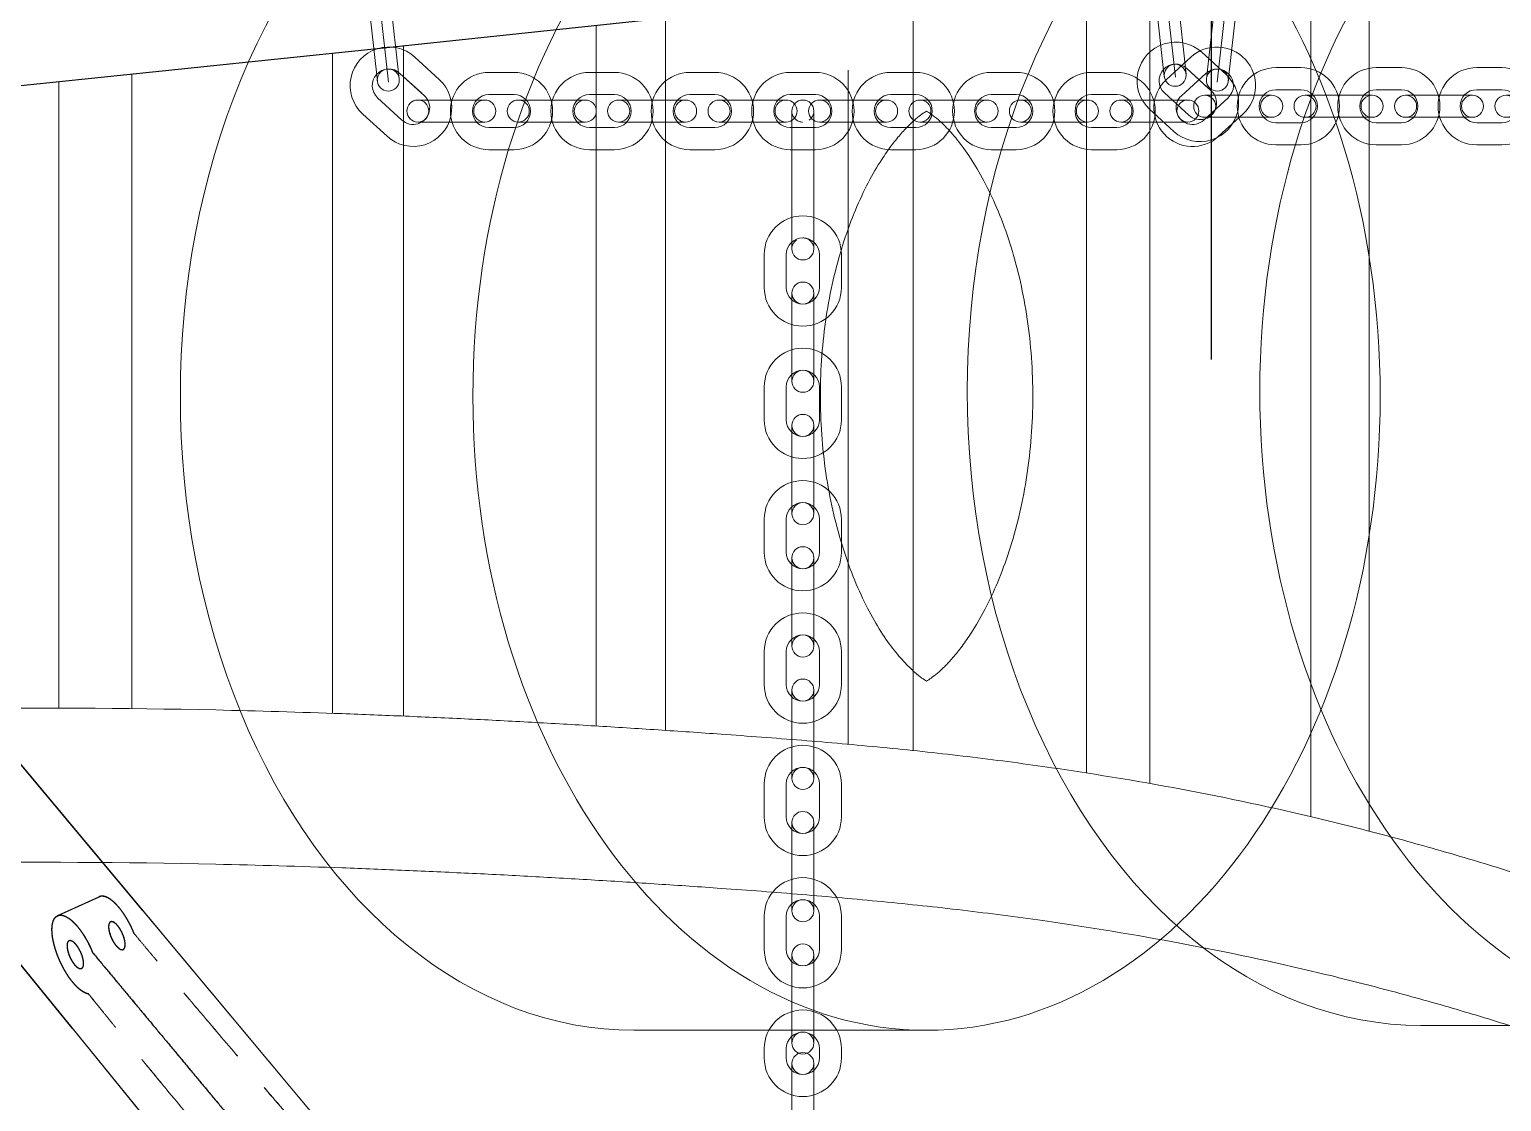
# Model space of a CAD drawing. Extents: x 766778 to 845620, y 133762 to 209800.
# Drawn here: x 801362 to 802697, y 192865 to 193838 of the extents above; entities that cross this region are included whole.
import ezdxf

# ---------------------------------------------------------------- set-up
doc = ezdxf.new("R2010")
doc.units = 0
doc.header["$MEASUREMENT"] = 0
for name, pattern in [('ACAD_ISO03W100', [30, 12, -18]), ('DASHDOT', [25.4, 12.7, -6.35, 0, -6.35]), ('DASHED', [0.75, 0.5, -0.25]), ('DASHED2', [9.525, 6.35, -3.175])]:
    doc.linetypes.add(name, pattern=pattern)
doc.layers.get('0').update_dxf_attribs({"color": 1, "linetype": 'CONTINUOUS'})
doc.layers.add('5_16.79@3.35', color=7, linetype='CONTINUOUS', true_color=0x000000)
doc.layers.add('GA', color=7, linetype='CONTINUOUS')
doc.layers.add('Hidden', color=253, linetype='DASHED')

# ---------------------------------------------------------------- blocks, each defined once
blk = doc.blocks.new('HAWSEPIPE AND ANCHOR')
at = {"color": 7, "linetype": 'DASHDOT', "lineweight": 9, "ltscale": 150}
blk.add_line((-140.8, 221.4, -449.9), (-482.9, 1530.1), dxfattribs=at)
at = {"layer": 'Hidden', "color": 7, "linetype": 'DASHDOT', "lineweight": 9, "ltscale": 150}
blk.add_line((-31, 294.6, -449.9), (-375.1, 1544.4), dxfattribs=at)
at = {"layer": 'Hidden', "color": 7, "lineweight": 9, "ltscale": 150}
blk.add_line((-262.2, 900.7, -449.9), (-221, 900.8, -449.9), dxfattribs=at)
for points, weights, knots in [([(-266.4, 824.6, -449.9), (-275.9, 831, -449.9), (-277.5, 855.6, -449.9), (-279.1, 880.2, -449.9), (-271, 894.1, -449.9), (-262.9, 908.1, -449.9), (-254.6, 895, -449.9), (-246.3, 882, -449.9), (-247.5, 857.3, -449.9)], [1, 0.841069891973, 1, 0.841069891973, 1, 0.841069891973, 1, 0.841069891973, 1], [-354.353713, -354.353713, -354.353713, -265.765285, -265.765285, -177.176857, -177.176857, -88.588428, -88.588428, 0, 0, 0]), ([(-266.4, 824.6, -449.9), (-275.9, 831, -449.9), (-277.5, 855.6, -449.9), (-279.1, 880.2, -449.9), (-271, 894.1, -449.9), (-262.9, 908.1, -449.9), (-254.6, 895, -449.9), (-246.3, 882, -449.9), (-247.5, 857.3, -449.9)], [1, 0.841069891973, 1, 0.841069891973, 1, 0.841069891973, 1, 0.841069891973, 1], [-354.353713, -354.353713, -354.353713, -265.765285, -265.765285, -177.176857, -177.176857, -88.588428, -88.588428, 0, 0, 0]), ([(-206.1, 857.3, -449.9), (-204.9, 882, -449.9), (-213.2, 895, -449.9), (-217, 901, -449.9), (-221.4, 900.7, -449.9)], [1, 0.841069891973, 1, 0.920620022119, 0.92053503707], [-354.353713, -354.353713, -354.353713, -265.765285, -265.765285, -221.518493, -221.518493, -221.518493]), ([(-258.1, 869.7, -449.9), (-255.1, 858.3, -449.9), (-259.5, 850.6, -449.9), (-264, 842.9, -449.9), (-267, 854.3, -449.9), (-270, 865.7, -449.9), (-265.5, 873.4, -449.9), (-261.1, 881.1, -449.9), (-258.1, 869.7, -449.9)], [1, 0.707106781187, 1, 0.707106781187, 1, 0.707106781187, 1, 0.707106781187, 1], [-172.787596, -172.787596, -172.787596, -129.590697, -129.590697, -86.393798, -86.393798, -43.196899, -43.196899, 0, 0, 0]), ([(-258.1, 869.7, -449.9), (-255.1, 858.3, -449.9), (-259.5, 850.6, -449.9), (-264, 842.9, -449.9), (-267, 854.3, -449.9), (-270, 865.7, -449.9), (-265.5, 873.4, -449.9), (-261.1, 881.1, -449.9), (-258.1, 869.7, -449.9)], [1, 0.707106781187, 1, 0.707106781187, 1, 0.707106781187, 1, 0.707106781187, 1], [-172.787596, -172.787596, -172.787596, -129.590697, -129.590697, -86.393798, -86.393798, -43.196899, -43.196899, 0, 0, 0]), ([(-216.7, 869.7, -449.9), (-213.6, 858.3, -449.9), (-218.1, 850.6, -449.9), (-222.6, 842.9, -449.9), (-225.6, 854.3, -449.9), (-228.6, 865.7, -449.9), (-224.1, 873.4, -449.9), (-219.7, 881.1, -449.9), (-216.7, 869.7, -449.9)], [1, 0.707106781187, 1, 0.707106781187, 1, 0.707106781187, 1, 0.707106781187, 1], [-172.787596, -172.787596, -172.787596, -129.590697, -129.590697, -86.393798, -86.393798, -43.196899, -43.196899, 0, 0, 0]), ([(-216.7, 869.7, -449.9), (-213.6, 858.3, -449.9), (-218.1, 850.6, -449.9), (-222.6, 842.9, -449.9), (-225.6, 854.3, -449.9), (-228.6, 865.7, -449.9), (-224.1, 873.4, -449.9), (-219.7, 881.1, -449.9), (-216.7, 869.7, -449.9)], [1, 0.707106781187, 1, 0.707106781187, 1, 0.707106781187, 1, 0.707106781187, 1], [-172.787596, -172.787596, -172.787596, -129.590697, -129.590697, -86.393798, -86.393798, -43.196899, -43.196899, 0, 0, 0])]:
    blk.add_rational_spline(points, weights, degree=2, knots=knots, dxfattribs=at)
for points in [[(-247.5, 857.3, -449.9), (-202.2, 691.4, -449.9), (-157, 525.5, -449.9)], [(-41.8, 285.2), (-161.9, 695.2, -449.9), (-206.1, 857.3, -449.9)], [(-106.2, 244.8), (-224.3, 659.1, -449.9), (-266.4, 824.6, -449.9)]]:
    blk.add_open_spline(points, degree=2, dxfattribs=at)
blk = doc.blocks.new('A$C494214AC')
at = {"color": 253, "lineweight": 5, "ltscale": 25}
for p, q in [((-487.8, 284.6), (-551.3, 849.9)), ((263.4, 284.6), (326.9, 849.9))]:
    blk.add_line(p, q, dxfattribs=at)
at = {"color": 253, "linetype": 'Continuous', "lineweight": 5}
for p, q in [((-498, 285.4), (-506.9, 364.9)), ((-478.1, 287.6), (-487, 367.1)), ((253.7, 287.6), (262.6, 367.1)), ((273.6, 285.4), (282.5, 364.9)), ((-400.6, 268.4), (-461.3, 268.4)), ((-370.3, 268.4), (-309.5, 268.4)), ((-279.2, 268.4), (-218.5, 268.4)), ((-188.1, 268.4), (-127.4, 268.4)), ((-97, 268.4), (-36.3, 268.4)), ((-6, 268.4), (54.8, 268.4)), ((85.1, 268.4), (145.8, 268.4)), ((176.2, 268.4), (236.9, 268.4)), ((-400.6, 248.4), (-461.3, 248.4)), ((-370.3, 248.4), (-309.5, 248.4)), ((-279.2, 248.4), (-218.5, 248.4)), ((-188.1, 248.4), (-127.4, 248.4)), ((-97, 248.4), (-36.3, 248.4)), ((-6, 248.4), (54.8, 248.4)), ((85.1, 248.4), (145.8, 248.4)), ((176.2, 248.4), (236.9, 248.4)), ((-122.2, 13.4), (-122.2, 93.4)), ((-102.2, 13.4), (-102.2, 93.4)), ((-122.2, -106.6), (-122.2, -26.6)), ((-102.2, -106.6), (-102.2, -26.6)), ((-122.2, -226.6), (-122.2, -146.6)), ((-102.2, -226.6), (-102.2, -146.6)), ((-122.2, -346.6), (-122.2, -266.6)), ((-102.2, -346.6), (-102.2, -266.6)), ((-122.2, -466.6), (-122.2, -386.6)), ((-102.2, -466.6), (-102.2, -386.6)), ((-122.2, -586.6), (-122.2, -506.6)), ((-102.2, -586.6), (-102.2, -506.6)), ((-147.2, -600.1), (-147.2, -591.6)), ((-127.2, -600.1), (-127.2, -591.6)), ((-97.2, -591.6), (-97.2, -600.1)), ((-77.2, -591.6), (-77.2, -600.1)), ((-122.2, -674.5), (-122.2, -605.1)), ((-102.2, -674.5), (-102.2, -605.1))]:
    blk.add_line(p, q, dxfattribs=at)
at = {"color": 253, "linetype": 'Continuous', "lineweight": 5, "ltscale": 3}
blk.add_line((-457.8, 274.5), (-477.5, 292.6), dxfattribs=at)
at = {"color": 253, "lineweight": 9, "ltscale": 25}
blk.add_line((-265.3, -575), (0, -575), dxfattribs=at)
at = {"color": 253, "linetype": 'Continuous', "lineweight": 5}
for points in [[(-489.2, 235.5, 1), (-441.9, 287.1), (-464, 307.3, 1), (-511.3, 255.7)], [(264.8, 235.5, -1), (217.5, 287.1), (239.6, 307.3, -1), (286.9, 255.7)], [(-497.8, 270.5), (-475.7, 250.2, 1), (-455.4, 272.3), (-477.5, 292.6, 1)], [(273.4, 270.5), (251.3, 250.2, -1), (231, 272.3), (253.1, 292.6, -1)], [(-396.8, 223.4, -1), (-396.8, 293.4), (-374.1, 293.4, -1), (-374.1, 223.4)], [(-283, 223.4, 1), (-283, 293.4), (-305.7, 293.4, 1), (-305.7, 223.4)], [(-214.7, 223.4, -1), (-214.7, 293.4), (-191.9, 293.4, -1), (-191.9, 223.4)], [(-100.8, 223.4, 1), (-100.8, 293.4), (-123.6, 293.4, 1), (-123.6, 223.4)], [(-32.5, 223.4, -1), (-32.5, 293.4), (-9.8, 293.4, -1), (-9.8, 223.4)], [(81.3, 223.4, 1), (81.3, 293.4), (58.6, 293.4, 1), (58.6, 223.4)], [(149.6, 223.4, -1), (149.6, 293.4), (172.4, 293.4, -1), (172.4, 223.4)], [(-396.8, 243.4, -1), (-396.8, 273.4), (-374.1, 273.4, -1), (-374.1, 243.4)], [(-283, 243.4, 1), (-283, 273.4), (-305.7, 273.4, 1), (-305.7, 243.4)], [(-214.7, 243.4, -1), (-214.7, 273.4), (-191.9, 273.4, -1), (-191.9, 243.4)], [(-100.8, 243.4, 1), (-100.8, 273.4), (-123.6, 273.4, 1), (-123.6, 243.4)], [(-32.5, 243.4, -1), (-32.5, 273.4), (-9.8, 273.4, -1), (-9.8, 243.4)], [(81.3, 243.4, 1), (81.3, 273.4), (58.6, 273.4, 1), (58.6, 243.4)], [(149.6, 243.4, -1), (149.6, 273.4), (172.4, 273.4, -1), (172.4, 243.4)], [(-147.2, 128.4, -1), (-77.2, 128.4), (-77.2, 98.4, -1), (-147.2, 98.4)], [(-127.2, 98.4), (-127.2, 128.4, -1), (-97.2, 128.4), (-97.2, 98.4, -1)], [(-147.2, 8.4, -1), (-77.2, 8.4), (-77.2, -21.6, -1), (-147.2, -21.6)], [(-127.2, -21.6), (-127.2, 8.4, -1), (-97.2, 8.4), (-97.2, -21.6, -1)], [(-147.2, -111.6, -1), (-77.2, -111.6), (-77.2, -141.6, -1), (-147.2, -141.6)], [(-127.2, -141.6), (-127.2, -111.6, -1), (-97.2, -111.6), (-97.2, -141.6, -1)], [(-147.2, -231.6, -1), (-77.2, -231.6), (-77.2, -261.6, -1), (-147.2, -261.6)], [(-127.2, -261.6), (-127.2, -231.6, -1), (-97.2, -231.6), (-97.2, -261.6, -1)], [(-147.2, -351.6, -1), (-77.2, -351.6), (-77.2, -381.6, -1), (-147.2, -381.6)], [(-127.2, -381.6), (-127.2, -351.6, -1), (-97.2, -351.6), (-97.2, -381.6, -1)], [(-147.2, -471.6, -1), (-77.2, -471.6), (-77.2, -501.6, -1), (-147.2, -501.6)], [(-127.2, -501.6), (-127.2, -471.6, -1), (-97.2, -471.6), (-97.2, -501.6, -1)]]:
    blk.add_lwpolyline(points, format="xyb", close=True, dxfattribs=at)
at = {"color": 253, "lineweight": 5}
blk.add_lwpolyline([(-122.2, 258.4, -1), (-102.2, 258.4), (-102.2, 133.4, -1), (-122.2, 133.4)], format="xyb", close=True, dxfattribs=at)
at = {"color": 253, "linetype": 'Continuous', "lineweight": 5}
for centre in [(-488.1, 286.5), (263.7, 286.5), (-461.3, 258.4), (-461.3, 258.4), (-400.6, 258.4), (-370.3, 258.4), (-309.5, 258.4), (-279.2, 258.4), (-218.5, 258.4), (-188.1, 258.4), (-127.4, 258.4), (-97, 258.4), (-36.3, 258.4), (-6, 258.4), (54.8, 258.4), (85.1, 258.4), (145.8, 258.4), (176.2, 258.4), (236.9, 258.4), (236.9, 258.4), (-112.2, 93.4), (-112.2, 13.4), (-112.2, -26.6), (-112.2, -106.6), (-112.2, -146.6), (-112.2, -226.6), (-112.2, -266.6), (-112.2, -346.6), (-112.2, -386.6), (-112.2, -466.6), (-112.2, -506.6), (-112.2, -586.6), (-112.2, -605.1)]:
    blk.add_circle(centre, 10, dxfattribs=at)
at = {"color": 253, "linetype": 'DASHED2', "lineweight": 5, "ltscale": 2}
for centre, start, end in [((-112.2, 258.4), 195.1258, 344.6223), ((-112.2, 133.4), 15.3777, 164.8742)]:
    blk.add_arc(centre, 10, start, end, dxfattribs=at)
at = {"color": 253, "linetype": 'Continuous', "lineweight": 5}
for centre, radius, start, end in [((-112.2, -591.6), 35, 0, 180), ((-112.2, -591.6), 15, 0, 180), ((-112.2, -600.1), 35, 180, 0), ((-112.2, -600.1), 15, 180, 0)]:
    blk.add_arc(centre, radius, start, end, dxfattribs=at)
at = {"color": 253, "lineweight": 9, "ltscale": 25}
blk.add_ellipse((-265.3, 0), major_axis=(0, 575), ratio=0.715348, start_param=0, end_param=3.141593, dxfattribs=at)
blk.add_ellipse((0, 0), major_axis=(0, 575), ratio=0.715348, dxfattribs=at)
for points, knots in [([(0, 258.4), (-1.2, 257.7), (-2.6, 256.8), (-5.8, 254.4), (-7.7, 253), (-11.8, 249.5), (-14, 247.5), (-18.8, 242.7), (-21.3, 240), (-26.6, 233.9), (-29.4, 230.5), (-35, 223), (-37.8, 218.8), (-44.8, 208.1), (-48.9, 201.1), (-56.9, 185.8), (-60.8, 177.5), (-68.2, 159.8), (-71.7, 150.3), (-78.1, 130.5), (-81.1, 120.1), (-86.3, 98.6), (-88.5, 87.4), (-92.1, 64.6), (-93.6, 53), (-95.6, 29.4), (-96.2, 17.4), (-96.4, -6.5), (-96.1, -18.5), (-94.6, -42.2), (-93.5, -54), (-90.3, -77.1), (-88.3, -88.4), (-83.6, -110.4), (-80.8, -121), (-74.8, -141.4), (-71.4, -151.2), (-64.3, -169.6), (-60.4, -178.2), (-52.6, -194.3), (-48.5, -201.7), (-40.4, -215.2), (-36.3, -221.2), (-28.3, -231.9), (-24.5, -236.5), (-17.2, -244.4), (-13.9, -247.7), (-8.4, -252.5), (-6.1, -254.2), (-2.6, -256.8), (-1.2, -257.7), (0, -258.4)], [0.402019, 0.402019, 0.402019, 0.402019, 0.474444, 0.474444, 0.546869, 0.546869, 0.619294, 0.619294, 0.691719, 0.691719, 0.764144, 0.764144, 0.836569, 0.836569, 0.939222, 0.939222, 1.041876, 1.041876, 1.144529, 1.144529, 1.247182, 1.247182, 1.349836, 1.349836, 1.452489, 1.452489, 1.555143, 1.555143, 1.657796, 1.657796, 1.76045, 1.76045, 1.863103, 1.863103, 1.965757, 1.965757, 2.06841, 2.06841, 2.171064, 2.171064, 2.273717, 2.273717, 2.376371, 2.376371, 2.479024, 2.479024, 2.581678, 2.581678, 2.667472, 2.667472, 2.739573, 2.739573, 2.739573, 2.739573]), ([(0, -258.4), (1.2, -257.7), (2.6, -256.8), (5.8, -254.4), (7.7, -253), (11.8, -249.5), (14, -247.5), (18.8, -242.7), (21.3, -240), (26.6, -233.9), (29.4, -230.5), (35, -223), (37.8, -218.8), (44.8, -208.1), (48.9, -201.1), (56.9, -185.8), (60.8, -177.5), (68.2, -159.8), (71.7, -150.3), (78.1, -130.5), (81.1, -120.1), (86.3, -98.6), (88.5, -87.4), (92.1, -64.6), (93.6, -53), (95.6, -29.4), (96.2, -17.4), (96.4, 6.5), (96.1, 18.5), (94.6, 42.2), (93.5, 54), (90.3, 77.1), (88.3, 88.4), (83.6, 110.4), (80.8, 121), (74.8, 141.4), (71.4, 151.2), (64.3, 169.6), (60.4, 178.2), (52.6, 194.3), (48.5, 201.7), (40.4, 215.2), (36.3, 221.2), (28.3, 231.9), (24.5, 236.5), (17.2, 244.4), (13.9, 247.7), (8.4, 252.5), (6.1, 254.2), (2.6, 256.8), (1.2, 257.7), (0, 258.4)], [3.543612, 3.543612, 3.543612, 3.543612, 3.616037, 3.616037, 3.688462, 3.688462, 3.760887, 3.760887, 3.833311, 3.833311, 3.905736, 3.905736, 3.978161, 3.978161, 4.080815, 4.080815, 4.183468, 4.183468, 4.286122, 4.286122, 4.388775, 4.388775, 4.491429, 4.491429, 4.594082, 4.594082, 4.696736, 4.696736, 4.799389, 4.799389, 4.902043, 4.902043, 5.004696, 5.004696, 5.10735, 5.10735, 5.210003, 5.210003, 5.312656, 5.312656, 5.41531, 5.41531, 5.517963, 5.517963, 5.620617, 5.620617, 5.72327, 5.72327, 5.809065, 5.809065, 5.881166, 5.881166, 5.881166, 5.881166])]:
    blk.add_open_spline(points, degree=3, knots=knots, dxfattribs=at)
blk = doc.blocks.new('bl2')
at = {"color": 63, "lineweight": 13, "ltscale": 25}
for p, q in [((802523.7, 193123.8), (802523.7, 193911.2)), ((802576.8, 193110.7), (802576.8, 193917)), ((802320.4, 193163.4), (802320.4, 193889.1)), ((802377.7, 193153.9), (802377.7, 193895)), ((802163.3, 193183.7), (802163.3, 193872.1)), ((801938.7, 193202), (801938.7, 193848.2)), ((801875.7, 193206), (801875.7, 193841.5)), ((801701.1, 193215), (801701.1, 193822.9)), ((801636.7, 193217.5), (801636.7, 193816.1)), ((801388.6, 193222.2), (801388.6, 193790.4)), ((801454.9, 193221.7), (801454.9, 193797.3)), ((802104.4, 193189.4), (802104.4, 193800.7))]:
    blk.add_line(p, q, dxfattribs=at)
at = {"color": 252, "linetype": 'ACAD_ISO03W100', "ltscale": 20}
for p, q in [((801849.7, 192578.6, -449.9), (800872.3, 193746.7)), ((801780.2, 192466.4, -449.9), (800754.5, 193725))]:
    blk.add_line(p, q, dxfattribs=at)
at = {"color": 63, "lineweight": 13, "ltscale": 25}
for points, knots in [([(802280.8, 193169.3), (802268.7, 193171), (802256.6, 193172.7), (802232.4, 193175.8), (802220.3, 193177.3), (802196, 193180.2), (802183.9, 193181.6), (802159.6, 193184.1), (802147.4, 193185.4), (802123.1, 193187.7), (802110.9, 193188.8), (802086.6, 193191), (802074.4, 193192), (802050.1, 193194), (802037.9, 193195), (802013.5, 193196.8), (802001.4, 193197.7), (801989.2, 193198.6), (801970.1, 193199.9), (801951, 193201.2), (801912.9, 193203.7), (801893.8, 193204.9), (801855.6, 193207.2), (801836.5, 193208.3), (801798.3, 193210.4), (801779.2, 193211.4), (801741, 193213.2), (801721.9, 193214.1), (801683.7, 193215.7), (801664.6, 193216.5), (801607.3, 193218.5), (801569.1, 193219.7), (801530.8, 193220.5), (801364.1, 193224.1), (801197.5, 193221.8), (801030.8, 193215.9), (800863.9, 193209.9), (800697.3, 193200.2), (800530.8, 193186.5), (800364, 193172.8), (800197.2, 193155.1), (800030.8, 193136.1), (799864.1, 193117.2), (799697.4, 193096.9), (799530.8, 193076.3), (799392.6, 193059.1), (799254.3, 193041.7), (799116.1, 193024.3)], [1123.168364, 1123.168364, 1123.168364, 1123.168364, 1159.816371, 1159.816371, 1196.465362, 1196.465362, 1233.115224, 1233.115224, 1269.76601, 1269.76601, 1306.415504, 1306.415504, 1343.065521, 1343.065521, 1379.715738, 1379.715738, 1416.366183, 1416.366183, 1416.366183, 1473.727814, 1473.727814, 1531.089825, 1531.089825, 1588.452174, 1588.452174, 1645.814859, 1645.814859, 1703.178313, 1703.178313, 1760.542146, 1760.542146, 1875.269624, 1875.269624, 1875.269624, 2375.429893, 2375.429893, 2375.429893, 2876.380445, 2876.380445, 2876.380445, 3378.954006, 3378.954006, 3378.954006, 3882.529073, 3882.529073, 3882.529073, 4300.504786, 4300.504786, 4300.504786, 4300.504786]), ([(802764.2, 193054), (802754.6, 193057.4), (802745, 193060.7), (802725.8, 193067.1), (802716.2, 193070.2), (802687.3, 193079.5), (802667.8, 193085.4), (802628.9, 193096.6), (802609.3, 193102.1), (802570.2, 193112.4), (802550.5, 193117.4), (802530.8, 193122.1), (802489.6, 193132), (802448.1, 193140.8), (802364.7, 193156.5), (802322.8, 193163.3), (802280.8, 193169.3)], [625.46499, 625.46499, 625.46499, 625.46499, 655.912724, 655.912724, 686.362301, 686.362301, 747.078107, 747.078107, 807.854559, 807.854559, 868.643703, 868.643703, 868.643703, 995.911499, 995.911499, 1123.168364, 1123.168364, 1123.168364, 1123.168364])]:
    blk.add_open_spline(points, degree=3, knots=knots, dxfattribs=at)
at = {"layer": 'GA', "color": 252, "lineweight": 0, "ltscale": 0.25}
blk.add_open_spline([(803136.9, 192478.7), (803136.8, 192494.7), (803136.2, 192510.8), (803133.9, 192542.7), (803132.2, 192558.6), (803128.4, 192582.4), (803127, 192590.2), (803123.7, 192605.9), (803121.8, 192613.7), (803117.6, 192629.2), (803115.3, 192636.9), (803110.2, 192652.1), (803107.4, 192659.6), (803104.4, 192667), (803102.6, 192671.5), (803100.7, 192676), (803096.7, 192684.9), (803094.6, 192689.2), (803090.2, 192697.9), (803087.9, 192702.2), (803083, 192710.6), (803080.5, 192714.7), (803072.3, 192726.9), (803066.5, 192734.6), (803056.9, 192745.7), (803053.6, 192749.2), (803046.9, 192756.2), (803043.4, 192759.6), (803039.8, 192762.9), (803035.6, 192766.9), (803031.2, 192770.8), (803022.4, 192778.3), (803017.8, 192782), (803008.7, 192789.2), (803004, 192792.7), (802994.7, 192799.6), (802989.9, 192802.9), (802975.5, 192812.8), (802965.7, 192819.1), (802946, 192831.3), (802935.9, 192837.2), (802925.7, 192842.9), (802912.8, 192850.1), (802899.9, 192856.9), (802873.4, 192869.9), (802860, 192876.1), (802833, 192887.9), (802819.3, 192893.5), (802791.9, 192904.2), (802778, 192909.3), (802764.2, 192914.2), (802754.6, 192917.6), (802745, 192920.9), (802725.8, 192927.3), (802716.2, 192930.5), (802687.3, 192939.7), (802667.8, 192945.6), (802628.9, 192956.9), (802609.3, 192962.3), (802570.2, 192972.6), (802550.5, 192977.6), (802530.8, 192982.3), (802489.6, 192992.2), (802448.1, 193001), (802364.7, 193016.7), (802322.8, 193023.5), (802280.8, 193029.5), (802268.7, 193031.2), (802256.6, 193032.9), (802232.4, 193036), (802220.3, 193037.5), (802196, 193040.4), (802183.9, 193041.8), (802159.6, 193044.3), (802147.4, 193045.6), (802123.1, 193047.9), (802110.9, 193049), (802086.6, 193051.2), (802074.4, 193052.2), (802050.1, 193054.2), (802037.9, 193055.2), (802013.5, 193057), (802001.4, 193057.9), (801989.2, 193058.8), (801970.1, 193060.1), (801951, 193061.4), (801912.9, 193063.9), (801893.8, 193065.1), (801855.6, 193067.4), (801836.5, 193068.5), (801798.3, 193070.6), (801779.2, 193071.6), (801741, 193073.4), (801721.9, 193074.3), (801683.7, 193075.9), (801664.6, 193076.7), (801607.3, 193078.7), (801569.1, 193079.9), (801530.8, 193080.7), (801364.1, 193084.3), (801197.5, 193082), (801030.8, 193076.1), (800863.9, 193070.1), (800697.3, 193060.4), (800530.8, 193046.7), (800364, 193033), (800197.2, 193015.3), (800030.8, 192996.3), (799864.1, 192977.4), (799697.4, 192957.1), (799530.8, 192936.5), (799364.1, 192915.8), (799197.5, 192894.7), (799030.8, 192873.9), (798864.2, 192853), (798697.6, 192832.4), (798530.8, 192812.4), (798364.2, 192792.4), (798197.5, 192773.2), (798030.8, 192753.5), (797947.5, 192743.7), (797864.2, 192733.8), (797697.5, 192714.1), (797614.2, 192704.4), (797530.8, 192694.8), (797364.3, 192675.8), (797197.6, 192657.7), (797030.8, 192640), (796864.2, 192622.4), (796697.6, 192605.3), (796530.8, 192588.9), (796364.2, 192572.5), (796197.6, 192557), (796030.8, 192542.2), (795864.2, 192527.4), (795697.5, 192513.5), (795530.8, 192499.3), (795364.2, 192485.1), (795197.5, 192470.7), (795030.8, 192457.1), (794864.3, 192443.6), (794697.6, 192430.8), (794530.8, 192419.5), (794364.2, 192408.1), (794197.5, 192398.1), (794030.8, 192388.1), (793864.2, 192378), (793697.5, 192368.1), (793530.8, 192357.3), (793364.1, 192346.6), (793197.4, 192335), (793030.8, 192322.5), (792864.1, 192310), (792697.5, 192296.5), (792530.8, 192284.1), (792364.2, 192271.7), (792197.6, 192260.3), (792030.8, 192250.1), (791864.2, 192240), (791697.5, 192231), (791530.8, 192222.5), (791485.7, 192220.2), (791440.6, 192218), (791350.3, 192213.5), (791305.2, 192211.3), (791169.7, 192204.9), (791079.5, 192200.7), (790989.2, 192196.6), (790929.8, 192194), (790870.4, 192191.3), (790751.6, 192186.1), (790692.2, 192183.5), (790514, 192175.6), (790395.2, 192170.4), (790276.5, 192164.9), (787982, 192165), (785687.5, 192165), (783393.1, 192165.1), (783324.7, 192165.6), (783256.3, 192166), (783119.5, 192166.8), (783051.2, 192167.2), (782914.4, 192168), (782846, 192168.4), (782743.5, 192169), (782709.3, 192169.2), (782640.9, 192169.6), (782606.7, 192169.8), (782572.5, 192170), (782527.4, 192170.3), (782482.2, 192170.6), (782391.9, 192171.4), (782346.8, 192171.8), (782256.5, 192172.6), (782211.4, 192173.1), (782121.1, 192174), (782076, 192174.5), (782030.8, 192175), (781864.2, 192176.9), (781697.5, 192178.8), (781530.8, 192180.5), (781364.2, 192182.1), (781197.5, 192183.5), (781030.8, 192185.4), (780864.2, 192187.4), (780697.5, 192189.8), (780530.8, 192193.3), (780364.1, 192196.8), (780197.5, 192201.3), (780030.8, 192206.9), (779864.1, 192212.5), (779697.5, 192219.2), (779530.8, 192226.4), (779364.2, 192233.6), (779197.5, 192241.3), (779030.8, 192249.1), (778864.2, 192256.9), (778697.5, 192264.8), (778530.8, 192272.7), (778364.2, 192280.6), (778197.5, 192288.6), (778030.8, 192296.8), (777864.2, 192304.9), (777697.5, 192313.2), (777530.8, 192321.8), (777364.2, 192330.4), (777197.5, 192339.4), (777030.8, 192348.6), (776864.2, 192357.8), (776697.5, 192367.3), (776530.8, 192377), (776364.2, 192386.7), (776197.5, 192396.5), (776030.8, 192406.3), (775864.2, 192416.1), (775697.5, 192426), (775530.8, 192435.9), (775364.2, 192445.8), (775197.5, 192455.7), (775030.8, 192465.6), (774864.2, 192475.5), (774697.5, 192485.5), (774530.8, 192495.5), (774364.2, 192505.6), (774197.5, 192515.7), (774030.8, 192525.9), (773864.2, 192536.1), (773697.5, 192546.4), (773530.8, 192556.8), (773492.6, 192559.2), (773454.4, 192561.5), (773378.1, 192566.3), (773339.9, 192568.7), (773263.5, 192573.5), (773225.3, 192575.8), (773168, 192579.4), (773148.9, 192580.6), (773110.7, 192583), (773091.6, 192584.2), (773072.5, 192585.4), (773048.2, 192586.9), (773023.9, 192588.4), (772975.3, 192591.5), (772951, 192593), (772902.4, 192596.1), (772878.1, 192597.6), (772829.4, 192600.6), (772805.1, 192602.1), (772780.8, 192603.7), (772741.5, 192606.1), (772702.1, 192608.6), (772643.1, 192612.3), (772623.4, 192613.5), (772584.1, 192616), (772564.4, 192617.3), (772544.7, 192618.5), (772529.2, 192619.5), (772513.7, 192620.4), (772482.7, 192622.4), (772467.1, 192623.4), (772420.6, 192626.3), (772389.6, 192628.2), (772358.5, 192630.2), (772293.7, 192634.2), (772228.9, 192638.3), (772164.1, 192642.4), (772148.8, 192643.4), (772133.5, 192644.3), (772103, 192646.3), (772087.7, 192647.2), (772057.1, 192649.2), (772041.9, 192650.2), (772018.9, 192651.6), (772011.3, 192652.1), (771996, 192653.1), (771988.4, 192653.6), (771980.7, 192654.1), (771971, 192654.7), (771961.3, 192655.4), (771941.9, 192656.6), (771932.1, 192657.3), (771912.7, 192658.6), (771903, 192659.2), (771883.5, 192660.6), (771873.8, 192661.2), (771864.1, 192661.9), (771854.4, 192662.6), (771844.6, 192663.3), (771830, 192664.3), (771825.2, 192664.7), (771815.5, 192665.4), (771810.6, 192665.8), (771800.9, 192666.5), (771796, 192666.8), (771786.3, 192667.6), (771781.4, 192667.9), (771766.9, 192669.1), (771757.1, 192669.8), (771747.4, 192670.6), (771739.8, 192671.2), (771732.1, 192671.8), (771716.8, 192673), (771709.2, 192673.6), (771686.3, 192675.4), (771671, 192676.7), (771640.4, 192679.2), (771625.2, 192680.5), (771594.6, 192683), (771579.4, 192684.4), (771564.1, 192685.7), (771497.4, 192691.6), (771430.7, 192697.9), (771364.1, 192704.7), (771297.3, 192711.6), (771230.7, 192719), (771164.1, 192727.1), (771148.8, 192729), (771133.5, 192730.9), (771110.6, 192733.8), (771102.9, 192734.7), (771087.7, 192736.7), (771080, 192737.7), (771064.7, 192739.7), (771057.1, 192740.7), (771041.8, 192742.7), (771034.2, 192743.7), (771018.9, 192745.7), (771011.3, 192746.7), (770996, 192748.8), (770988.4, 192749.8), (770980.7, 192750.8), (770975.9, 192751.5), (770971, 192752.2), (770961.3, 192753.5), (770956.4, 192754.1), (770946.7, 192755.5), (770941.8, 192756.1), (770932.1, 192757.4), (770927.3, 192758.1), (770917.5, 192759.4), (770912.7, 192760.1), (770903, 192761.5), (770898.1, 192762.1), (770888.4, 192763.5), (770883.5, 192764.2), (770873.8, 192765.5), (770868.9, 192766.2), (770864.1, 192766.9), (770859.6, 192767.6), (770855, 192768.2), (770846, 192769.5), (770841.5, 192770.2), (770832.4, 192771.5), (770827.9, 192772.2), (770818.9, 192773.5), (770814.4, 192774.2), (770791.6, 192777.8), (770773.9, 192780.7), (770755.7, 192783.9), (770745.8, 192785.7), (770735.8, 192787.5), (770716, 192791.2), (770706, 192793.1), (770686.3, 192797.1), (770676.1, 192799.3), (770661.5, 192802.5), (770656.5, 192803.7), (770646.8, 192806), (770641.7, 192807.3), (770636.9, 192808.6)], degree=3, knots=[0, 0, 0, 0, 47.955401, 47.955401, 95.939036, 95.939036, 119.98911, 119.98911, 144.053794, 144.053794, 168.147186, 168.147186, 192.287828, 192.287828, 192.287828, 206.832256, 206.832256, 221.384412, 221.384412, 235.948829, 235.948829, 250.521945, 250.521945, 279.838646, 279.838646, 294.414586, 294.414586, 308.980399, 308.980399, 308.980399, 326.4381, 326.4381, 343.901306, 343.901306, 361.366669, 361.366669, 378.835042, 378.835042, 413.708967, 413.708967, 448.604292, 448.604292, 448.604292, 492.919359, 492.919359, 537.163616, 537.163616, 581.335149, 581.335149, 625.46499, 625.46499, 625.46499, 655.912724, 655.912724, 686.362301, 686.362301, 747.078107, 747.078107, 807.854559, 807.854559, 868.643703, 868.643703, 868.643703, 995.911499, 995.911499, 1123.168364, 1123.168364, 1123.168364, 1159.816371, 1159.816371, 1196.465362, 1196.465362, 1233.115224, 1233.115224, 1269.76601, 1269.76601, 1306.415504, 1306.415504, 1343.065521, 1343.065521, 1379.715738, 1379.715738, 1416.366183, 1416.366183, 1416.366183, 1473.727814, 1473.727814, 1531.089825, 1531.089825, 1588.452174, 1588.452174, 1645.814859, 1645.814859, 1703.178313, 1703.178313, 1760.542146, 1760.542146, 1875.269624, 1875.269624, 1875.269624, 2375.429893, 2375.429893, 2375.429893, 2876.380445, 2876.380445, 2876.380445, 3378.954006, 3378.954006, 3378.954006, 3882.529073, 3882.529073, 3882.529073, 4386.436611, 4386.436611, 4386.436611, 4890.20026, 4890.20026, 4890.20026, 5393.656163, 5393.656163, 5393.656163, 5645.371669, 5645.371669, 5897.087171, 5897.087171, 5897.087171, 6400.08409, 6400.08409, 6400.08409, 6902.695488, 6902.695488, 6902.695488, 7404.876295, 7404.876295, 7404.876295, 7906.714252, 7906.714252, 7906.714252, 8408.491243, 8408.491243, 8408.491243, 8909.913773, 8909.913773, 8909.913773, 9410.903561, 9410.903561, 9410.903561, 9911.84798, 9911.84798, 9911.84798, 10413.065604, 10413.065604, 10413.065604, 10914.53812, 10914.53812, 10914.53812, 11415.698112, 11415.698112, 11415.698112, 11916.463637, 11916.463637, 11916.463637, 12052.035068, 12052.035068, 12187.60656, 12187.60656, 12458.749531, 12458.749531, 12458.749531, 12637.104674, 12637.104674, 12815.459856, 12815.459856, 13172.170208, 13172.170208, 13172.170208, 20055.559359, 20055.559359, 20055.559359, 20260.703828, 20260.703828, 20465.848315, 20465.848315, 20670.992812, 20670.992812, 20773.565064, 20773.565064, 20876.137317, 20876.137317, 20876.137317, 21011.559819, 21011.559819, 21146.982367, 21146.982367, 21282.404943, 21282.404943, 21417.827555, 21417.827555, 21417.827555, 21917.857426, 21917.857426, 21917.857426, 22417.882711, 22417.882711, 22417.882711, 22917.948027, 22917.948027, 22917.948027, 23418.140334, 23418.140334, 23418.140334, 23918.524652, 23918.524652, 23918.524652, 24419.040767, 24419.040767, 24419.040767, 24919.596289, 24919.596289, 24919.596289, 25420.175114, 25420.175114, 25420.175114, 25920.802865, 25920.802865, 25920.802865, 26421.518929, 26421.518929, 26421.518929, 26922.326401, 26922.326401, 26922.326401, 27423.183292, 27423.183292, 27423.183292, 27924.058911, 27924.058911, 27924.058911, 28424.941274, 28424.941274, 28424.941274, 28925.835898, 28925.835898, 28925.835898, 29426.75674, 29426.75674, 29426.75674, 29927.709944, 29927.709944, 29927.709944, 30042.516346, 30042.516346, 30157.322748, 30157.322748, 30272.12915, 30272.12915, 30329.532352, 30329.532352, 30386.935553, 30386.935553, 30386.935553, 30459.995239, 30459.995239, 30533.054926, 30533.054926, 30606.114612, 30606.114612, 30679.174299, 30679.174299, 30679.174299, 30797.469546, 30797.469546, 30856.61717, 30856.61717, 30915.764794, 30915.764794, 30915.764794, 30962.399312, 30962.399312, 31009.033829, 31009.033829, 31102.302865, 31102.302865, 31102.302865, 31297.146604, 31297.146604, 31297.146604, 31343.073197, 31343.073197, 31388.999791, 31388.999791, 31434.926387, 31434.926387, 31457.889686, 31457.889686, 31480.852985, 31480.852985, 31480.852985, 31510.085322, 31510.085322, 31539.317661, 31539.317661, 31568.550012, 31568.550012, 31597.782373, 31597.782373, 31597.782373, 31627.028881, 31627.028881, 31641.652146, 31641.652146, 31656.275415, 31656.275415, 31670.898686, 31670.898686, 31685.521961, 31685.521961, 31714.768509, 31714.768509, 31714.768509, 31737.763345, 31737.763345, 31760.758188, 31760.758188, 31806.747871, 31806.747871, 31852.737607, 31852.737607, 31898.727392, 31898.727392, 31898.727392, 32099.63376, 32099.63376, 32099.63376, 32300.885281, 32300.885281, 32300.885281, 32347.101988, 32347.101988, 32370.210457, 32370.210457, 32393.318943, 32393.318943, 32416.427407, 32416.427407, 32439.535881, 32439.535881, 32462.64436, 32462.64436, 32485.752844, 32485.752844, 32485.752844, 32500.474089, 32500.474089, 32515.195334, 32515.195334, 32529.916581, 32529.916581, 32544.637829, 32544.637829, 32559.359088, 32559.359088, 32574.080349, 32574.080349, 32588.801614, 32588.801614, 32603.522883, 32603.522883, 32603.522883, 32617.158206, 32617.158206, 32630.793535, 32630.793535, 32644.428901, 32644.428901, 32658.064301, 32658.064301, 32713.184785, 32713.184785, 32713.184785, 32743.757639, 32743.757639, 32774.331186, 32774.331186, 32804.453031, 32804.453031, 32819.607737, 32819.607737, 32834.571643, 32834.571643, 32834.571643, 32834.571643], dxfattribs=at)
at = {"ltscale": 25}
for p in [(802175.4, 193505.1), (802888.9, 193509.5)]:
    blk.add_blockref('A$C494214AC', p, dxfattribs=at)
at = {"color": 252, "linetype": 'ACAD_ISO03W100', "ltscale": 20, "rotation": 24.52717888138489}
blk.add_blockref('HAWSEPIPE AND ANCHOR', (802000.2, 192323.4), dxfattribs=at)
blk = doc.blocks.new('B')
at = {"color": 252, "linetype": 'ACAD_ISO03W100', "ltscale": 20}
blk.add_blockref('bl2', (0, 0), dxfattribs=at)

msp = doc.modelspace()

# ---------------------------------------------------------------- linework, layer by layer
at = {"color": 7, "linetype": 'Continuous'}
msp.add_line((802433.84627, 193538.40885, 4.88172), (802433.84627, 193879.9601, 4.88172), dxfattribs=at)
at = {"color": 252, "linetype": 'ACAD_ISO03W100', "ltscale": 20}
for p, q in [((801849.70829, 192578.61174, -449.885), (800872.26191, 193746.7257)), ((801780.19507, 192466.37358, -449.885), (800754.52894, 193725.02949)), ((801387.71984, 193034.05205, -449.885), (801425.24092, 193051.17955, -449.885))]:
    msp.add_line(p, q, dxfattribs=at)
for points, weights, knots in [([(801456.85247, 193017.83044, -449.885), (801447.6613, 193040.82668, -449.885), (801434.70267, 193049.22411, -449.885), (801428.78956, 193053.05591, -449.885), (801424.84834, 193050.992, -449.885)], [1, 0.841069891973, 1, 0.920620022119, 0.92053503707], [-354.3537132339, -354.3537132339, -354.3537132339, -265.7652849254, -265.7652849254, -221.5184926283, -221.5184926283, -221.5184926283]), ([(801415.50735, 192963.00629, -449.885), (801404.27081, 192964.97509, -449.885), (801392.60571, 192986.67073, -449.885), (801380.94062, 193008.36637, -449.885), (801382.49987, 193024.39615, -449.885), (801384.05912, 193040.42594, -449.885), (801397.01775, 193032.02851, -449.885), (801409.97639, 193023.63108, -449.885), (801419.16755, 193000.63484, -449.885)], [1, 0.841069891973, 1, 0.841069891973, 1, 0.841069891973, 1, 0.841069891973, 1], [-354.3537132339, -354.3537132339, -354.3537132339, -265.7652849254, -265.7652849254, -177.1768566169, -177.1768566169, -88.5884283085, -88.5884283085, 0, 0, 0]), ([(801415.50735, 192963.00629, -449.885), (801404.27081, 192964.97509, -449.885), (801392.60571, 192986.67073, -449.885), (801380.94062, 193008.36637, -449.885), (801382.49987, 193024.39615, -449.885), (801384.05912, 193040.42594, -449.885), (801397.01775, 193032.02851, -449.885), (801409.97639, 193023.63108, -449.885), (801419.16755, 193000.63484, -449.885)], [1, 0.841069891973, 1, 0.841069891973, 1, 0.841069891973, 1, 0.841069891973, 1], [-354.3537132339, -354.3537132339, -354.3537132339, -265.7652849254, -265.7652849254, -177.1768566169, -177.1768566169, -88.5884283085, -88.5884283085, 0, 0, 0]), ([(801442.08369, 193024.72417, -449.885), (801449.54901, 193015.60068, -449.885), (801448.68873, 193006.75661, -449.885), (801447.82845, 192997.91253, -449.885), (801440.36313, 193007.03602, -449.885), (801432.89781, 193016.15951, -449.885), (801433.75809, 193025.00359, -449.885), (801434.61837, 193033.84766, -449.885), (801442.08369, 193024.72417, -449.885)], [1, 0.707106781187, 1, 0.707106781187, 1, 0.707106781187, 1, 0.707106781187, 1], [-172.7875959474, -172.7875959474, -172.7875959474, -129.5906969606, -129.5906969606, -86.3937979737, -86.3937979737, -43.1968989869, -43.1968989869, 0, 0, 0]), ([(801442.08369, 193024.72417, -449.885), (801449.54901, 193015.60068, -449.885), (801448.68873, 193006.75661, -449.885), (801447.82845, 192997.91253, -449.885), (801440.36313, 193007.03602, -449.885), (801432.89781, 193016.15951, -449.885), (801433.75809, 193025.00359, -449.885), (801434.61837, 193033.84766, -449.885), (801442.08369, 193024.72417, -449.885)], [1, 0.707106781187, 1, 0.707106781187, 1, 0.707106781187, 1, 0.707106781187, 1], [-172.7875959474, -172.7875959474, -172.7875959474, -129.5906969606, -129.5906969606, -86.3937979737, -86.3937979737, -43.1968989869, -43.1968989869, 0, 0, 0]), ([(801404.39877, 193007.52857, -449.885), (801411.86409, 192998.40508, -449.885), (801411.00381, 192989.56101, -449.885), (801410.14353, 192980.71693, -449.885), (801402.67821, 192989.84042, -449.885), (801395.2129, 192998.96391, -449.885), (801396.07318, 193007.80799, -449.885), (801396.93346, 193016.65206, -449.885), (801404.39877, 193007.52857, -449.885)], [1, 0.707106781187, 1, 0.707106781187, 1, 0.707106781187, 1, 0.707106781187, 1], [-172.7875959474, -172.7875959474, -172.7875959474, -129.5906969606, -129.5906969606, -86.3937979737, -86.3937979737, -43.1968989869, -43.1968989869, 0, 0, 0]), ([(801404.39877, 193007.52857, -449.885), (801411.86409, 192998.40508, -449.885), (801411.00381, 192989.56101, -449.885), (801410.14353, 192980.71693, -449.885), (801402.67821, 192989.84042, -449.885), (801395.2129, 192998.96391, -449.885), (801396.07318, 193007.80799, -449.885), (801396.93346, 193016.65206, -449.885), (801404.39877, 193007.52857, -449.885)], [1, 0.707106781187, 1, 0.707106781187, 1, 0.707106781187, 1, 0.707106781187, 1], [-172.7875959474, -172.7875959474, -172.7875959474, -129.5906969606, -129.5906969606, -86.3937979737, -86.3937979737, -43.1968989869, -43.1968989869, 0, 0, 0])]:
    msp.add_rational_spline(points, weights, degree=2, knots=knots, dxfattribs=at)
for points in [[(801843.8109, 192565.53523), (801564.34017, 192888.76373, -449.885), (801456.85247, 193017.83044, -449.885)], [(801419.16755, 193000.63484, -449.885), (801529.212, 192868.49809, -449.885), (801639.25646, 192736.36135, -449.885)], [(801801.97118, 192502.06566), (801522.50813, 192829.9449, -449.885), (801415.50735, 192963.00629, -449.885)]]:
    msp.add_open_spline(points, degree=2, dxfattribs=at)
at = {"layer": '5_16.79@3.35', "color": 3}
msp.add_lwpolyline([(800109.22774, 193660.19531), (800893.88985, 193739.03125), (801680.23751, 193820.64941), (802227.48555, 193878.9873), (802771.71212, 193938.26074), (802919.14571, 193954.5332), (803061.09102, 193970.28711), (803121.49337, 193977.01562), (803133.08321, 193978.30957), (803135.77071, 193978.6084), (803136.8918, 193978.73438), (803136.94649, 193978.74121), (803136.94649, 192478.74023), (802980.43477, 192064.20508), (802912.80587, 191909.36816)], dxfattribs=at)

# ---------------------------------------------------------------- block references
at = {"color": 7, "linetype": 'Continuous'}
msp.add_blockref('B', (0, 0), dxfattribs=at)
at = {"color": 252, "linetype": 'ACAD_ISO03W100', "ltscale": 20, "rotation": 24.52717888138489}
msp.add_blockref('HAWSEPIPE AND ANCHOR', (802000.21421, 192323.44796), dxfattribs=at)

doc.saveas('drawing.dxf')
